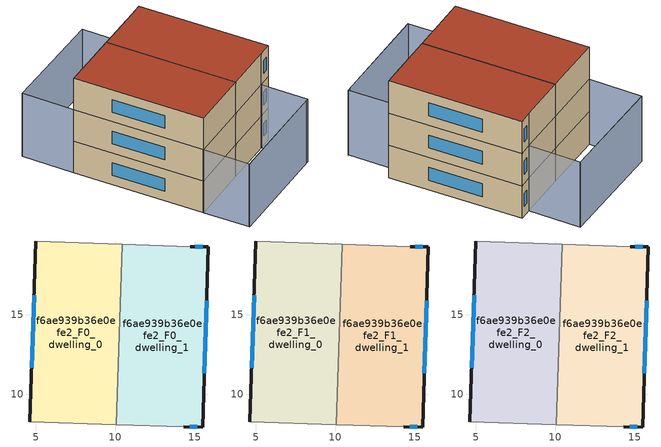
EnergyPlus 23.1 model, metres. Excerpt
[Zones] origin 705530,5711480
f6ae939b36e0efe2_F0_dwelling_0
 floor ground (EU_floor_Construction): 10.42,19.45 10.04,8.11 4.61,8.27 5,19.66 z0
 wall outside (EU_wall_Construction): 5,19.66 4.61,8.27 z0:3
 wall adiabatic (EU_wall_Construction): 4.61,8.27 10.04,8.11 / 10.42,19.45 5,19.66 z0:3
 wall to f6ae939b36e0efe2_F0_dwelling_1 (EU_wall_Construction): 10.04,8.11 10.42,19.45 z0:3
 window (EU_Window_Construction): 4.89,16.25 4.73,11.68 z0.9:2.1
f6ae939b36e0efe2_F0_dwelling_1
 floor ground (EU_floor_Construction): 15.83,19.29 15.49,7.95 14.31,7.98 10.04,8.11 10.42,19.45 14.69,19.29 z0
 wall outside (EU_wall_Construction): 14.31,7.98 15.49,7.95 15.83,19.29 14.69,19.29 z0:3
 wall adiabatic (EU_wall_Construction): 10.04,8.11 14.31,7.98 / 14.69,19.29 10.42,19.45 z0:3
 window (EU_Window_Construction): 15.49,19.29 15.04,19.29 / 15.6,11.35 15.73,15.9 / 14.66,7.97 15.14,7.96 z0.9:2.1
f6ae939b36e0efe2_F1_dwelling_0
 floor to f6ae939b36e0efe2_F0_dwelling_0 (EU_floor_Construction): 10.42,19.45 10.04,8.11 4.61,8.27 5,19.66 z3
 wall outside (EU_wall_Construction): 5,19.66 4.61,8.27 z3:6
 wall adiabatic (EU_wall_Construction): 4.61,8.27 10.04,8.11 / 10.42,19.45 5,19.66 z3:6
 wall to f6ae939b36e0efe2_F1_dwelling_1 (EU_wall_Construction): 10.04,8.11 10.42,19.45 z3:6
 window (EU_Window_Construction): 4.89,16.25 4.73,11.68 z3.9:5.1
f6ae939b36e0efe2_F1_dwelling_1
 floor to f6ae939b36e0efe2_F0_dwelling_1 (EU_floor_Construction): 15.83,19.29 15.49,7.95 14.3,7.98 10.04,8.11 10.42,19.45 14.69,19.29 z3
 wall outside (EU_wall_Construction): 14.31,7.98 15.49,7.95 15.83,19.29 14.69,19.29 z3:6
 wall adiabatic (EU_wall_Construction): 10.04,8.11 14.31,7.98 / 14.69,19.29 10.42,19.45 z3:6
 window (EU_Window_Construction): 15.49,19.29 15.04,19.29 / 15.6,11.35 15.73,15.9 / 14.66,7.97 15.14,7.96 z3.9:5.1
f6ae939b36e0efe2_F2_dwelling_0
 floor to f6ae939b36e0efe2_F1_dwelling_0 (EU_floor_Construction): 10.42,19.45 10.04,8.11 4.61,8.27 5,19.66 z6
 wall outside (EU_wall_Construction): 5,19.66 4.61,8.27 z6:9
 wall adiabatic (EU_wall_Construction): 4.61,8.27 10.04,8.11 / 10.42,19.45 5,19.66 z6:9
 wall to f6ae939b36e0efe2_F2_dwelling_1 (EU_wall_Construction): 10.04,8.11 10.42,19.45 z6:9
 window (EU_Window_Construction): 4.89,16.25 4.73,11.68 z6.9:8.1
 roof outside (EU_roof_Construction): 10.04,8.11 10.42,19.45 5,19.66 4.61,8.27 z9
f6ae939b36e0efe2_F2_dwelling_1
 floor to f6ae939b36e0efe2_F1_dwelling_1 (EU_floor_Construction): 15.83,19.29 15.49,7.95 14.3,7.98 10.04,8.11 10.42,19.45 14.69,19.29 z6
 wall outside (EU_wall_Construction): 14.31,7.98 15.49,7.95 15.83,19.29 14.69,19.29 z6:9
 wall adiabatic (EU_wall_Construction): 10.04,8.11 14.31,7.98 / 14.69,19.29 10.42,19.45 z6:9
 window (EU_Window_Construction): 15.49,19.29 15.04,19.29 / 15.6,11.35 15.73,15.9 / 14.66,7.97 15.14,7.96 z6.9:8.1
 roof outside (EU_roof_Construction): 15.49,7.95 15.83,19.29 14.69,19.29 10.42,19.45 10.04,8.11 14.31,7.98 z9
shading: 4.45,4.24 14.19,3.92 / 14.18,3.92 4.47,4.23 / 4.47,4.23 4.6,8.29 / 4.6,8.29 14.31,7.98 / 14.31,7.98 14.18,3.92 / 5.23,24.2 14.92,23.71 / 14.92,23.71 14.69,19.17 / 14.69,19.17 5,19.66 / 5,19.66 5.23,24.2 / 14.92,23.71 5.25,24.2 z0:6
[Building]
EU S2 Campaign: North Axis=0; Terrain=City; Solar Distribution=FullExterior
[Site:Location]
London: Latitude=51.5; Longitude=-0.5; Time Zone=0; Elevation=25
[SizingPeriod:WeatherFileDays]
AnnualSizingPeriod: Begin Month=1; Begin Day of Month=1; End Month=12; End Day of Month=31; Day of Week for Start Day=Monday; Use Weather File Daylight Saving Period=No; Use Weather File Rain and Snow Indicators=No
[MATERIAL]
EU_InternalMass_Material: Roughness=MediumRough; Thickness=0.1; Conductivity=1; Density=1800; Specific Heat=900; Thermal Absorptance=0.9; Solar Absorptance=0.7; Visible Absorptance=0.7
[MATERIAL:NOMASS] Roughness=MediumRough; Thermal Absorptance=0.9; Solar Absorptance=0.7; Visible Absorptance=0.7
Name | Thermal Resistance
EU_wall_NoMass | 1.04674
EU_roof_NoMass | 4.32442
EU_floor_NoMass | 2.04616
[WINDOWMATERIAL:SIMPLEGLAZINGSYSTEM]
EU_Window_SimpleGlazing: UFactor=4.25843; Solar Heat Gain Coefficient=0.85; Visible Transmittance=0.85
[CONSTRUCTION]
EU_wall_Construction: EU_wall_NoMass
EU_roof_Construction: EU_roof_NoMass
EU_floor_Construction: EU_floor_NoMass
EU_Window_Construction: EU_Window_SimpleGlazing
EU_InternalMass_Construction: EU_InternalMass_Material
[ZONE] Type=1; Multiplier=1; Ceiling Height=autocalculate; Floor Area=autocalculate; Part of Total Floor Area=Yes
Name | Volume
f6ae939b36e0efe2_F0_dwelling_0 | 184.946
f6ae939b36e0efe2_F1_dwelling_0; f6ae939b36e0efe2_F2_dwelling_0 | 184.945
f6ae939b36e0efe2_F0_dwelling_1; f6ae939b36e0efe2_F1_dwelling_1; f6ae939b36e0efe2_F2_dwelling_1 | 184.923
[INTERNALMASS] Construction=EU_InternalMass_Construction
Name | Zone or ZoneList | Surface Area
f6ae939b36e0efe2_F0_dwelling_0_EU_InternalMass | f6ae939b36e0efe2_F0_dwelling_0 | 61.6485
f6ae939b36e0efe2_F0_dwelling_1_EU_InternalMass | f6ae939b36e0efe2_F0_dwelling_1 | 61.641
f6ae939b36e0efe2_F1_dwelling_0_EU_InternalMass | f6ae939b36e0efe2_F1_dwelling_0 | 61.6485
f6ae939b36e0efe2_F1_dwelling_1_EU_InternalMass | f6ae939b36e0efe2_F1_dwelling_1 | 61.641
f6ae939b36e0efe2_F2_dwelling_0_EU_InternalMass | f6ae939b36e0efe2_F2_dwelling_0 | 61.6485
f6ae939b36e0efe2_F2_dwelling_1_EU_InternalMass | f6ae939b36e0efe2_F2_dwelling_1 | 61.641
[OTHEREQUIPMENT] Fuel Type=Electricity; Design Level Calculation Method=Watts/Area; Power per Zone Floor Area=1; Fraction Latent=0; Fraction Radiant=0; Fraction Lost=0; Carbon Dioxide Generation Rate=0; EndUse Subcategory=EU_Step8_InternalGains
Name | Zone or ZoneList or Space or SpaceList | Schedule
EU_Step8_InternalGain_f6ae939b36e0efe2_F0_dwelling_0_f000 | f6ae939b36e0efe2_F0_dwelling_0 | EU_Step8_GainSchedule_f6ae939b36e0efe2_F0_dwelling_0_f000
EU_Step8_InternalGain_f6ae939b36e0efe2_F0_dwelling_1_f000 | f6ae939b36e0efe2_F0_dwelling_1 | EU_Step8_GainSchedule_f6ae939b36e0efe2_F0_dwelling_1_f000
EU_Step8_InternalGain_f6ae939b36e0efe2_F1_dwelling_0_f000 | f6ae939b36e0efe2_F1_dwelling_0 | EU_Step8_GainSchedule_f6ae939b36e0efe2_F1_dwelling_0_f000
EU_Step8_InternalGain_f6ae939b36e0efe2_F1_dwelling_1_f000 | f6ae939b36e0efe2_F1_dwelling_1 | EU_Step8_GainSchedule_f6ae939b36e0efe2_F1_dwelling_1_f000
EU_Step8_InternalGain_f6ae939b36e0efe2_F2_dwelling_0_f000 | f6ae939b36e0efe2_F2_dwelling_0 | EU_Step8_GainSchedule_f6ae939b36e0efe2_F2_dwelling_0_f000
EU_Step8_InternalGain_f6ae939b36e0efe2_F2_dwelling_1_f000 | f6ae939b36e0efe2_F2_dwelling_1 | EU_Step8_GainSchedule_f6ae939b36e0efe2_F2_dwelling_1_f000
[ZONEVENTILATION:DESIGNFLOWRATE] Schedule=EU_AlwaysOn; Design Flow Rate Calculation Method=AirChanges/Hour; Air Changes per Hour=0.488719; Ventilation Type=Natural; Fan Pressure Rise=0; Fan Total Efficiency=1; Constant Term Coefficient=1; Temperature Term Coefficient=0; Velocity Term Coefficient=0; Velocity Squared Term Coefficient=0; Minimum Indoor Temperature=-100; Maximum Indoor Temperature=100; Delta Temperature=-100; Minimum Outdoor Temperature=-100; Maximum Outdoor Temperature=100; Maximum Wind Speed=40
Name | Zone or ZoneList or Space or SpaceList
EU_ConstantAir_f6ae939b36e0efe2_F0_dwelling_0 | f6ae939b36e0efe2_F0_dwelling_0
EU_ConstantAir_f6ae939b36e0efe2_F0_dwelling_1 | f6ae939b36e0efe2_F0_dwelling_1
EU_ConstantAir_f6ae939b36e0efe2_F1_dwelling_0 | f6ae939b36e0efe2_F1_dwelling_0
EU_ConstantAir_f6ae939b36e0efe2_F1_dwelling_1 | f6ae939b36e0efe2_F1_dwelling_1
EU_ConstantAir_f6ae939b36e0efe2_F2_dwelling_0 | f6ae939b36e0efe2_F2_dwelling_0
EU_ConstantAir_f6ae939b36e0efe2_F2_dwelling_1 | f6ae939b36e0efe2_F2_dwelling_1
[HVACTEMPLATE:THERMOSTAT] Constant Heating Setpoint=20; Constant Cooling Setpoint=50
EU_HeatOnly_f6ae939b36e0efe2_F0_dwelling_0; EU_HeatOnly_f6ae939b36e0efe2_F0_dwelling_1; EU_HeatOnly_f6ae939b36e0efe2_F1_dwelling_0; EU_HeatOnly_f6ae939b36e0efe2_F1_dwelling_1; EU_HeatOnly_f6ae939b36e0efe2_F2_dwelling_0; EU_HeatOnly_f6ae939b36e0efe2_F2_dwelling_1
[HVACTEMPLATE:ZONE:IDEALLOADSAIRSYSTEM] System Availability Schedule=EU_AlwaysOn; Maximum Heating Supply Air Temperature=50; Minimum Cooling Supply Air Temperature=13; Maximum Heating Supply Air Humidity Ratio=0.0156; Minimum Cooling Supply Air Humidity Ratio=0.0077; Heating Limit=NoLimit; Cooling Limit=NoLimit; Heating Availability Schedule=EU_AlwaysOn; Cooling Availability Schedule=EU_CoolingOff; Dehumidification Control Type=ConstantSensibleHeatRatio; Cooling Sensible Heat Ratio=0.7; Dehumidification Setpoint=60; Humidification Control Type=None; Humidification Setpoint=30; Outdoor Air Method=None; Outdoor Air Flow Rate per Person=0.00944; Outdoor Air Flow Rate per Zone Floor Area=0; Outdoor Air Flow Rate per Zone=0; Demand Controlled Ventilation Type=None; Outdoor Air Economizer Type=NoEconomizer; Heat Recovery Type=None; Sensible Heat Recovery Effectiveness=0.7; Latent Heat Recovery Effectiveness=0.65
Name | Template Thermostat
f6ae939b36e0efe2_F0_dwelling_0 | EU_HeatOnly_f6ae939b36e0efe2_F0_dwelling_0
f6ae939b36e0efe2_F0_dwelling_1 | EU_HeatOnly_f6ae939b36e0efe2_F0_dwelling_1
f6ae939b36e0efe2_F1_dwelling_0 | EU_HeatOnly_f6ae939b36e0efe2_F1_dwelling_0
f6ae939b36e0efe2_F1_dwelling_1 | EU_HeatOnly_f6ae939b36e0efe2_F1_dwelling_1
f6ae939b36e0efe2_F2_dwelling_0 | EU_HeatOnly_f6ae939b36e0efe2_F2_dwelling_0
f6ae939b36e0efe2_F2_dwelling_1 | EU_HeatOnly_f6ae939b36e0efe2_F2_dwelling_1
[SIZING:ZONE] Zone Cooling Design Supply Air Temperature Input Method=SupplyAirTemperature; Zone Cooling Design Supply Air Temperature=13; Zone Heating Design Supply Air Temperature Input Method=SupplyAirTemperature; Zone Heating Design Supply Air Temperature=50; Zone Cooling Design Supply Air Humidity Ratio=0.008; Zone Heating Design Supply Air Humidity Ratio=0.008; Cooling Design Air Flow Method=DesignDay; Cooling Design Air Flow Rate=0; Cooling Minimum Air Flow per Zone Floor Area=0.000762; Cooling Minimum Air Flow=0; Cooling Minimum Air Flow Fraction=0.2; Heating Design Air Flow Method=DesignDay; Heating Design Air Flow Rate=0; Heating Maximum Air Flow per Zone Floor Area=0.002032; Heating Maximum Air Flow=0.141576; Heating Maximum Air Flow Fraction=0.3; Account for Dedicated Outdoor Air System=No; Dedicated Outdoor Air System Control Strategy=NeutralSupplyAir; Dedicated Outdoor Air Low Setpoint Temperature for Design=autosize; Dedicated Outdoor Air High Setpoint Temperature for Design=autosize; Zone Load Sizing Method=Sensible Load Only No Latent Load; Zone Latent Cooling Design Supply Air Humidity Ratio Input Method=HumidityRatioDifference; Zone Cooling Design Supply Air Humidity Ratio Difference=0.005; Zone Latent Heating Design Supply Air Humidity Ratio Input Method=HumidityRatioDifference; Zone Humidification Design Supply Air Humidity Ratio Difference=0.005
f6ae939b36e0efe2_F0_dwelling_0; f6ae939b36e0efe2_F0_dwelling_1; f6ae939b36e0efe2_F1_dwelling_0; f6ae939b36e0efe2_F1_dwelling_1; f6ae939b36e0efe2_F2_dwelling_0; f6ae939b36e0efe2_F2_dwelling_1
[SCHEDULE:CONSTANT]
Name | Hourly Value
EU_AlwaysOn | 1
EU_CoolingOff | 0
[SCHEDULE:FILE] Column Number=1; Rows to Skip at Top=0; Number of Hours of Data=8760; Column Separator=Comma; Interpolate to Timestep=No; Minutes per Item=60; Adjust Schedule for Daylight Savings=Yes
Name | File
EU_Step8_GainSchedule_f6ae939b36e0efe2_F0_dwelling_0_f000 | ../../schedules/f6ae939b36e0efe2/f6ae939b36e0efe2_F0_dwelling_0_f000_gain.csv
EU_Step8_GainSchedule_f6ae939b36e0efe2_F0_dwelling_1_f000 | ../../schedules/f6ae939b36e0efe2/f6ae939b36e0efe2_F0_dwelling_1_f000_gain.csv
EU_Step8_GainSchedule_f6ae939b36e0efe2_F1_dwelling_0_f000 | ../../schedules/f6ae939b36e0efe2/f6ae939b36e0efe2_F1_dwelling_0_f000_gain.csv
EU_Step8_GainSchedule_f6ae939b36e0efe2_F1_dwelling_1_f000 | ../../schedules/f6ae939b36e0efe2/f6ae939b36e0efe2_F1_dwelling_1_f000_gain.csv
EU_Step8_GainSchedule_f6ae939b36e0efe2_F2_dwelling_0_f000 | ../../schedules/f6ae939b36e0efe2/f6ae939b36e0efe2_F2_dwelling_0_f000_gain.csv
EU_Step8_GainSchedule_f6ae939b36e0efe2_F2_dwelling_1_f000 | ../../schedules/f6ae939b36e0efe2/f6ae939b36e0efe2_F2_dwelling_1_f000_gain.csv
